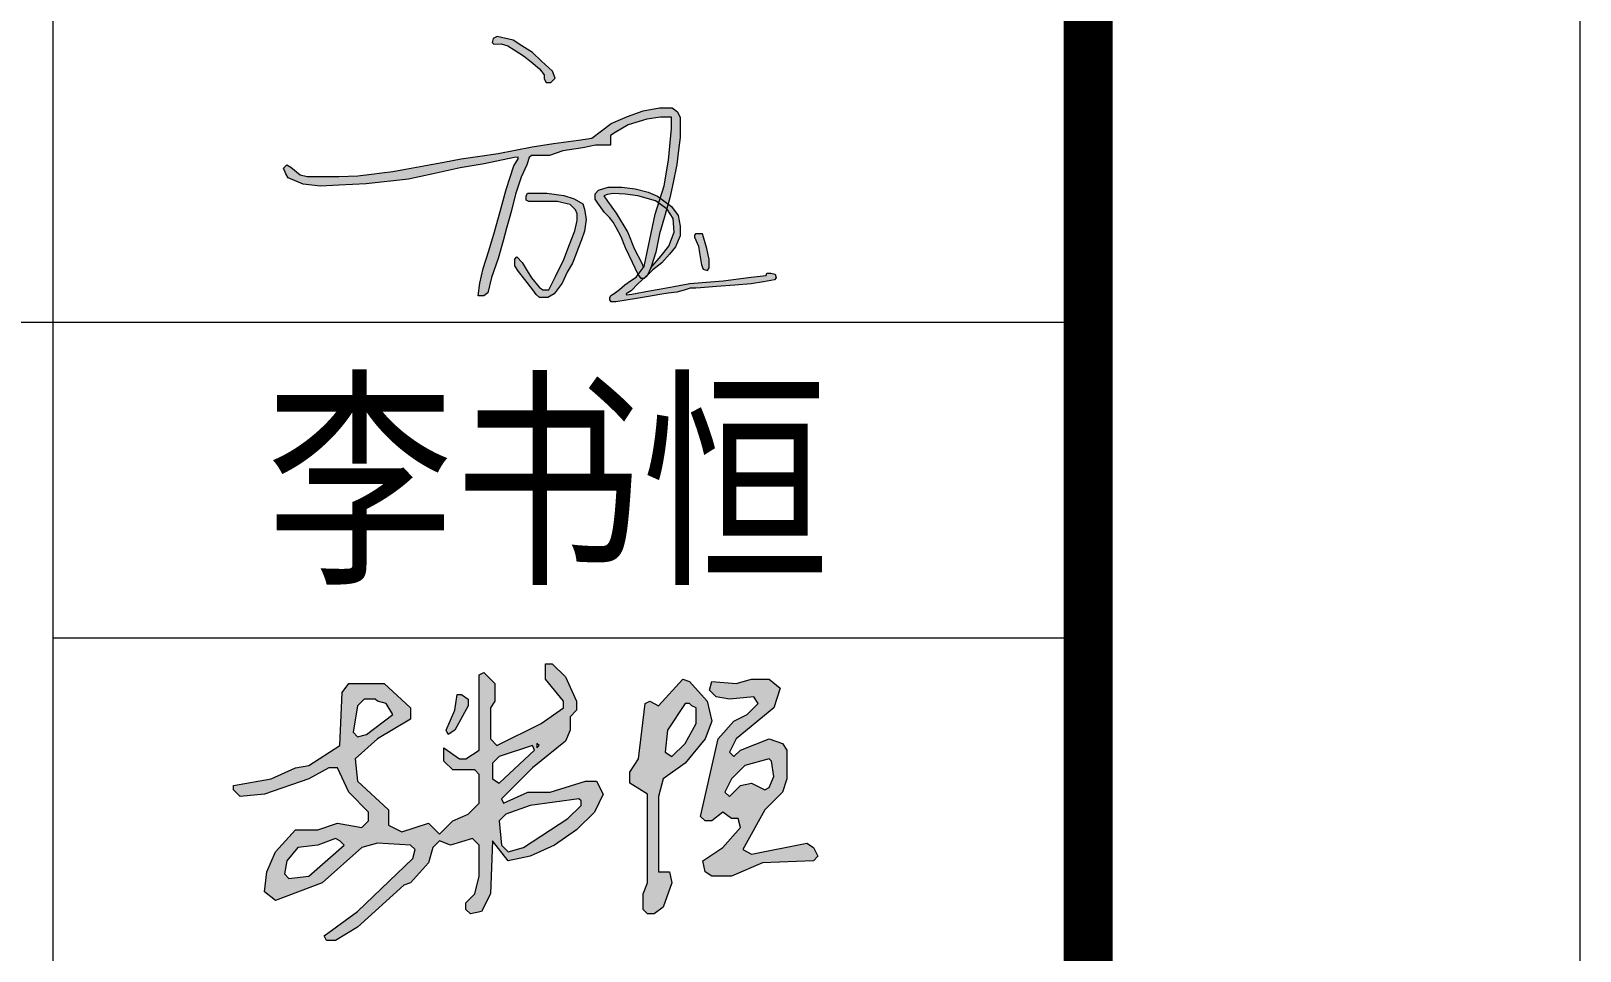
# Model space of a CAD drawing. Header units: inches. Extents: x -3272461 to -2504170, y 403793 to 1071042.
# Drawn here: x -2654718 to -2649994, y 505039 to 507844 of the extents above; entities that cross this region are included whole.
import ezdxf
from ezdxf.enums import TextEntityAlignment as Align

# ---------------------------------------------------------------- set-up
doc = ezdxf.new("R2010")
doc.units = ezdxf.units.IN
doc.header["$LTSCALE"] = 1000
doc.header["$MEASUREMENT"] = 0
doc.layers.get('0').update_dxf_attribs({"lineweight": 18})
doc.layers.add('PUB_TITLE', color=153, linetype='Continuous', lineweight=18)
doc.styles.add('-黑体', font='', dxfattribs={"width": 0.7})
doc.styles.get('-黑体').set_extended_font_data('微软雅黑')

msp = doc.modelspace()

# ---------------------------------------------------------------- hatches: boundary and pattern name
h = msp.add_hatch(color=256)
h.paths.add_polyline_path([(-2653127.6, 507721.5), (-2653160.8, 507752.5), (-2653188.9, 507778.6), (-2653220.6, 507799), (-2653247.8, 507816.4), (-2653296, 507827.7), (-2653308.2, 507821.1), (-2653311.5, 507808.9), (-2653306.8, 507803.9), (-2653283.6, 507804.8), (-2653263.5, 507799.1), (-2653244.5, 507787.1), (-2653216, 507769.1), (-2653192.8, 507750), (-2653167.7, 507729.2), (-2653153.1, 507710.9), (-2653153.1, 507698.3), (-2653146.8, 507687.6), (-2653132.9, 507687.6), (-2653119.8, 507700.4)], flags=0)
h.paths.add_polyline_path([(-2653034.8, 507487.9), (-2652996.4, 507496.4), (-2652975, 507496.4), (-2652964.3, 507496.4), (-2652951.2, 507496.4), (-2652951.2, 507515.4), (-2652951.2, 507526.1), (-2652936.9, 507534.5), (-2652896.5, 507558.2), (-2652839.4, 507576), (-2652797.8, 507582), (-2652764.5, 507582), (-2652764.5, 507547.5), (-2652774.1, 507451), (-2652787.2, 507372.6), (-2652799.2, 507334.7), (-2652775.4, 507316.9), (-2652770, 507336), (-2652760, 507382.1), (-2652748, 507437.7), (-2652742.9, 507481.3), (-2652738.4, 507520), (-2652738.4, 507557.6), (-2652738.4, 507580.4), (-2652746.3, 507597.5), (-2652762.3, 507610.1), (-2652801.1, 507610.1), (-2652851.3, 507601), (-2652899.2, 507583.9), (-2652948.3, 507562.2), (-2653007.8, 507518), (-2653048.7, 507512), (-2653124.3, 507501), (-2653189.9, 507490.9), (-2653241.7, 507480.7), (-2653292.8, 507470.5), (-2653349.3, 507462.7), (-2653405.7, 507454.9), (-2653458.6, 507444.9), (-2653519.5, 507433.4), (-2653576.3, 507422.7), (-2653614.5, 507415.5), (-2653648.1, 507411.6), (-2653679, 507408), (-2653721.4, 507403.1), (-2653779.3, 507400.7), (-2653818.5, 507400.7), (-2653852.7, 507400.7), (-2653875.6, 507400.7), (-2653896.9, 507406.3), (-2653925.2, 507428.7), (-2653938, 507436.8), (-2653948.1, 507426), (-2653941.2, 507408.8), (-2653933.7, 507396.9), (-2653888.3, 507377.5), (-2653835.4, 507371.4), (-2653779, 507374.3), (-2653695.9, 507378.6), (-2653566.2, 507392.2), (-2653491.8, 507408.8), (-2653409.5, 507427.2), (-2653336.1, 507439.1), (-2653244.2, 507458.2), (-2653232.1, 507459.7), (-2653232.1, 507455), (-2653245.9, 507433.4), (-2653269.3, 507360.9), (-2653287.3, 507293.9), (-2653304, 507232), (-2653321.9, 507174.4), (-2653338.8, 507119.9), (-2653348.7, 507075.5), (-2653354.1, 507037.1), (-2653336.5, 507037.1), (-2653324.9, 507046.3), (-2653313.4, 507093.1), (-2653293, 507150.8), (-2653278.3, 507204.4), (-2653267.6, 507243), (-2653259.7, 507271.7), (-2653252.6, 507297.4), (-2653240.7, 507346.4), (-2653222.7, 507399), (-2653206, 507436), (-2653198.8, 507458.7), (-2653191.6, 507464.7), (-2653171.3, 507464.7), (-2653136.6, 507464.7), (-2653096, 507479)], flags=0)
for points in [[(-2653029.6, 507234.3), (-2653025.3, 507269.4), (-2653029.6, 507301.3), (-2653035.1, 507317.7), (-2653061.5, 507333.1), (-2653093.4, 507343), (-2653145, 507349.6), (-2653189, 507349.6), (-2653203.3, 507349.6), (-2653207.7, 507340.8), (-2653207.7, 507328.7), (-2653200, 507324.5), (-2653173.6, 507324.5), (-2653136.3, 507324.5), (-2653111.8, 507324.5), (-2653092.3, 507319.9), (-2653073.6, 507315.5), (-2653064.8, 507306.7), (-2653057.1, 507299.1), (-2653052.7, 507287), (-2653052.7, 507266.1), (-2653059.7, 507235.5), (-2653075.8, 507193.7), (-2653093.3, 507148), (-2653118.7, 507095.9), (-2653138.5, 507055.3), (-2653157.1, 507055.3), (-2653168.1, 507063), (-2653191.4, 507092.2), (-2653204.4, 507113.5), (-2653219.8, 507138.7), (-2653236.3, 507156.3), (-2653242.6, 507148.5), (-2653242.6, 507139.7), (-2653242.6, 507128.2), (-2653230.8, 507111.1), (-2653212.1, 507086.7), (-2653187.9, 507055.3), (-2653176.9, 507041), (-2653167, 507032.2), (-2653141.7, 507032.2), (-2653122, 507043.2), (-2653097.8, 507075.1), (-2653082.4, 507109.1), (-2653066.3, 507136.7), (-2653057.5, 507160.2), (-2653050.2, 507179.6), (-2653039.5, 507207.9)], [(-2652933.1, 507289.2), (-2652960.2, 507325.7), (-2652970.9, 507341.7), (-2652960.2, 507346.2), (-2652942.9, 507348.9), (-2652906.3, 507347.1), (-2652867.1, 507342.2), (-2652813.6, 507327), (-2652803.8, 507320), (-2652799.2, 507334.7), (-2652807.6, 507341), (-2652835.5, 507353.4), (-2652875.7, 507362.9), (-2652916, 507368), (-2652957.7, 507368), (-2652987, 507359.3), (-2652997.9, 507348.3), (-2652997.9, 507331.5), (-2652989.2, 507319), (-2652969.4, 507290.9), (-2652954, 507276.2), (-2652942.1, 507261.4), (-2652933.5, 507245.5), (-2652918.2, 507217), (-2652905, 507183), (-2652883.8, 507138.8), (-2652866.9, 507103.7), (-2652866, 507102.5), (-2652850.3, 507123.1), (-2652855.5, 507136.8), (-2652878.2, 507181.4), (-2652897.8, 507229.5)], [(-2652738.7, 507219.6), (-2652738.7, 507249.8), (-2652744.6, 507282.1), (-2652764.5, 507308.8), (-2652775.4, 507316.9), (-2652779.4, 507302.6), (-2652777.5, 507301.2), (-2652759.5, 507272.5), (-2652756.8, 507230.9), (-2652773.1, 507188.4), (-2652795.7, 507158.6), (-2652828.1, 507122.7), (-2652838.2, 507099.7), (-2652833.3, 507104.2), (-2652821.2, 507116.6), (-2652794.3, 507137.7), (-2652771.1, 507164.4), (-2652752, 507186.5)]]:
    msp.add_hatch(color=256).paths.add_polyline_path(points, flags=0)
h = msp.add_hatch(color=256)
h.paths.add_polyline_path([(-2652775.4, 507316.9), (-2652799.2, 507334.7), (-2652814.8, 507285.4), (-2652834.7, 507189.4), (-2652847.8, 507126.4), (-2652866, 507102.5), (-2652856.7, 507089.8), (-2652849.4, 507089.8), (-2652838.2, 507099.7), (-2652828.1, 507122.7), (-2652812.7, 507170.2), (-2652801.1, 507226.3), (-2652786.4, 507278)], flags=0)
h.paths.add_polyline_path([(-2652887.6, 507052.1), (-2652866.3, 507074.7), (-2652849.4, 507089.8), (-2652856.7, 507089.8), (-2652866, 507102.5), (-2652872.6, 507093.8), (-2652889.2, 507082.4), (-2652906.7, 507070.3), (-2652923.3, 507055.8), (-2652939.9, 507044.4), (-2652949.6, 507037.7), (-2652952.6, 507031.1), (-2652952.6, 507024.5), (-2652948.4, 507018.9), (-2652934.3, 507018.9), (-2652902.7, 507024.1), (-2652871.2, 507029.2), (-2652834.4, 507035.2), (-2652800.4, 507040.8), (-2652774.9, 507044.9), (-2652748.2, 507048.2), (-2652726.3, 507054.5), (-2652707.7, 507059.9), (-2652690.3, 507060.5), (-2652675.9, 507061), (-2652627.9, 507065), (-2652571.4, 507069.6), (-2652522, 507073.7), (-2652483.8, 507079.8), (-2652450.2, 507085.2), (-2652445.4, 507091.8), (-2652449, 507102.6), (-2652461.6, 507105.6), (-2652474.2, 507105.6), (-2652476.5, 507099.3), (-2652521.6, 507093.6), (-2652606.9, 507082.8), (-2652645.4, 507079.7), (-2652709.1, 507074.6), (-2652757.1, 507065.8), (-2652801.9, 507057.6), (-2652832, 507052.1), (-2652885.6, 507042.3), (-2652901.4, 507039.6), (-2652903.3, 507042.8)], flags=0)
h.paths.add_polyline_path([(-2652657, 507181.7), (-2652667.3, 507215.6), (-2652670.3, 507225.6), (-2652680.1, 507225.6), (-2652691.6, 507225.6), (-2652694.8, 507222), (-2652694.8, 507215.6), (-2652682.7, 507188.7), (-2652679.5, 507168.2), (-2652673.7, 507131.8), (-2652668.6, 507118.3), (-2652654.5, 507114.5), (-2652650, 507122.2), (-2652650, 507147.8)], flags=0)
at = {"linetype": 'Continuous'}
h = msp.add_hatch(color=256, dxfattribs=at)
h.paths.add_polyline_path([(-2653776.1, 505375.3), (-2653789.6, 505382), (-2653843.6, 505361.8), (-2653904.4, 505355), (-2653938.1, 505314.5), (-2653944.9, 505274), (-2653931.4, 505260.5), (-2653870.6, 505267.3), (-2653762.6, 505361.8)], flags=0)
h.paths.add_polyline_path([(-2653040.4, 505496.8), (-2653047.1, 505503.5), (-2653195.6, 505483.3), (-2653269.9, 505456.3), (-2653290.1, 505436), (-2653283.4, 505361.8), (-2653263.1, 505341.5), (-2653215.9, 505355), (-2653080.9, 505442.8), (-2653040.4, 505483.3)], flags=0)
h.paths.add_polyline_path([(-2652459.9, 505618.3), (-2652466.6, 505625), (-2652540.9, 505604.8), (-2652581.4, 505564.3), (-2652601.6, 505523.8), (-2652588.1, 505510.3), (-2652554.4, 505544), (-2652520.6, 505550.8), (-2652480.1, 505530.5), (-2652466.6, 505537.3), (-2652453.1, 505571)], flags=0)
h.paths.add_polyline_path([(-2653182.1, 505652), (-2653188.9, 505665.5), (-2653290.1, 505631.8), (-2653310.4, 505611.5), (-2653310.4, 505564.3), (-2653290.1, 505550.8)], flags=0)
h.paths.add_polyline_path([(-2653168.6, 505665.5), (-2653175.4, 505672.3), (-2653175.4, 505658.8)], flags=0)
h.paths.add_polyline_path([(-2652702.9, 505787), (-2652709.6, 505793.8), (-2652723.1, 505793.8), (-2652777.1, 505712.8), (-2652783.9, 505645.3), (-2652763.6, 505631.8), (-2652723.1, 505672.3), (-2652689.4, 505733), (-2652689.4, 505780.3)], flags=0)
h.paths.add_polyline_path([(-2653661.4, 505800.5), (-2653668.1, 505807.3), (-2653701.9, 505807.3), (-2653722.1, 505787), (-2653735.6, 505706), (-2653722.1, 505692.5), (-2653695.1, 505699.3), (-2653614.1, 505760), (-2653634.4, 505793.8)], flags=0)
h.paths.add_polyline_path([(-2653418.4, 505820.8), (-2653404.9, 505820.8), (-2653384.6, 505807.3), (-2653384.6, 505787), (-2653425.1, 505712.8), (-2653445.4, 505699.3), (-2653452.1, 505712.8), (-2653425.1, 505773.5)], flags=0)
h.paths.add_polyline_path([(-2652520.6, 505868), (-2652466.6, 505868), (-2652432.9, 505841), (-2652453.1, 505780.3), (-2652567.9, 505685.8), (-2652588.1, 505645.3), (-2652574.6, 505631.8), (-2652554.4, 505652), (-2652466.6, 505685.8), (-2652426.1, 505672.3), (-2652412.6, 505652), (-2652412.6, 505564.3), (-2652426.1, 505523.8), (-2652480.1, 505469.8), (-2652547.6, 505348.3), (-2652520.6, 505334.8), (-2652351.9, 505368.5), (-2652331.6, 505355), (-2652318.1, 505328), (-2652331.6, 505314.5), (-2652486.9, 505307.8), (-2652581.4, 505267.3), (-2652642.1, 505267.3), (-2652662.4, 505280.8), (-2652669.1, 505314.5), (-2652608.4, 505355), (-2652554.4, 505415.8), (-2652561.1, 505442.8), (-2652581.4, 505442.8), (-2652608.4, 505463), (-2652642.1, 505436), (-2652662.4, 505436), (-2652675.9, 505449.5), (-2652621.9, 505685.8), (-2652574.6, 505739.8), (-2652534.1, 505760), (-2652500.4, 505793.8), (-2652513.9, 505814), (-2652588.1, 505807.3), (-2652628.6, 505814), (-2652648.9, 505834.3), (-2652642.1, 505861.3), (-2652567.9, 505854.5)], flags=0)
h.paths.add_polyline_path([(-2652729.9, 505868), (-2652709.6, 505861.3), (-2652655.6, 505800.5), (-2652642.1, 505739.8), (-2652662.4, 505685.8), (-2652723.1, 505611.5), (-2652790.6, 505564.3), (-2652804.1, 505510.3), (-2652804.1, 505280.8), (-2652770.4, 505280.8), (-2652763.6, 505247), (-2652790.6, 505172.8), (-2652817.6, 505152.5), (-2652837.9, 505152.5), (-2652851.4, 505166), (-2652851.4, 505213.3), (-2652837.9, 505247), (-2652837.9, 505517), (-2652891.9, 505550.8), (-2652891.9, 505584.5), (-2652864.9, 505625), (-2652844.6, 505793.8), (-2652831.1, 505800.5), (-2652804.1, 505787)], flags=0)
h.paths.add_polyline_path([(-2653148.4, 505915.3), (-2653128.1, 505915.3), (-2653087.6, 505874.8), (-2653053.9, 505800.5), (-2653053.9, 505773.5), (-2653074.1, 505753.3), (-2653074.1, 505712.8), (-2653087.6, 505679), (-2653188.9, 505598), (-2653283.4, 505503.5), (-2653276.6, 505490), (-2653202.4, 505523.8), (-2653134.9, 505523.8), (-2653026.9, 505557.5), (-2652993.1, 505557.5), (-2652972.9, 505517), (-2652999.9, 505463), (-2653053.9, 505409), (-2653121.4, 505361.8), (-2653195.6, 505328), (-2653263.1, 505314.5), (-2653310.4, 505375.3), (-2653317.1, 505213.3), (-2653344.1, 505159.3), (-2653377.9, 505152.5), (-2653391.4, 505166), (-2653391.4, 505186.3), (-2653364.4, 505213.3), (-2653350.9, 505267.3), (-2653350.9, 505361.8), (-2653371.1, 505382), (-2653438.6, 505361.8), (-2653472.4, 505375.3), (-2653492.6, 505355), (-2653506.1, 505307.8), (-2653560.1, 505247), (-2653580.4, 505240.3), (-2653722.1, 505112), (-2653789.6, 505071.5), (-2653816.6, 505071.5), (-2653823.4, 505085), (-2653722.1, 505159.3), (-2653553.4, 505321.3), (-2653546.6, 505348.3), (-2653560.1, 505361.8), (-2653661.4, 505368.5), (-2653708.6, 505355), (-2653830.1, 505247), (-2653971.9, 505193), (-2654005.6, 505220), (-2653998.9, 505280.8), (-2653971.9, 505341.5), (-2653911.1, 505409), (-2653843.6, 505409), (-2653782.9, 505429.3), (-2653708.6, 505415.8), (-2653688.4, 505436), (-2653688.4, 505463), (-2653749.1, 505523.8), (-2653782.9, 505598), (-2653809.9, 505598), (-2653870.6, 505564.3), (-2654005.6, 505517), (-2654079.9, 505510.3), (-2654100.1, 505530.5), (-2654100.1, 505544), (-2653985.4, 505564.3), (-2653911.1, 505598), (-2653870.6, 505604.8), (-2653776.1, 505665.5), (-2653769.4, 505827.5), (-2653749.1, 505854.5), (-2653641.1, 505854.5), (-2653560.1, 505780.3), (-2653560.1, 505746.5), (-2653661.4, 505685.8), (-2653728.9, 505625), (-2653722.1, 505557.5), (-2653627.6, 505469.8), (-2653627.6, 505422.5), (-2653587.1, 505402.3), (-2653506.1, 505429.3), (-2653472.4, 505395.5), (-2653431.9, 505436), (-2653384.6, 505456.3), (-2653350.9, 505490), (-2653350.9, 505577.8), (-2653364.4, 505591.3), (-2653431.9, 505591.3), (-2653458.9, 505618.3), (-2653458.9, 505658.8), (-2653411.6, 505625), (-2653391.4, 505625), (-2653350.9, 505652), (-2653350.9, 505881.5), (-2653337.4, 505888.3), (-2653303.6, 505854.5), (-2653303.6, 505800.5), (-2653317.1, 505780.3), (-2653317.1, 505685.8), (-2653296.9, 505665.5), (-2653161.9, 505733), (-2653094.4, 505780.3), (-2653094.4, 505800.5), (-2653148.4, 505868)], flags=0)

# ---------------------------------------------------------------- linework, layer by layer
for points in [[(-2653306.8, 507803.9), (-2653283.6, 507804.8), (-2653263.5, 507799.1), (-2653244.5, 507787.1), (-2653216, 507769.1), (-2653192.8, 507750), (-2653167.7, 507729.2), (-2653153.1, 507710.9), (-2653153.1, 507698.3), (-2653146.8, 507687.6), (-2653132.9, 507687.6), (-2653119.8, 507700.4), (-2653127.6, 507721.5), (-2653160.8, 507752.5), (-2653188.9, 507778.6), (-2653220.6, 507799), (-2653247.8, 507816.4), (-2653296, 507827.7), (-2653308.2, 507821.1), (-2653311.5, 507808.9), (-2653306.8, 507803.9)], [(-2653925.2, 507428.7), (-2653896.9, 507406.3), (-2653875.6, 507400.7), (-2653852.7, 507400.7), (-2653818.5, 507400.7), (-2653779.3, 507400.7), (-2653721.4, 507403.1), (-2653679, 507408), (-2653648.1, 507411.6), (-2653614.5, 507415.5), (-2653576.3, 507422.7), (-2653519.5, 507433.4), (-2653458.6, 507444.9), (-2653405.7, 507454.9), (-2653349.3, 507462.7), (-2653292.8, 507470.5), (-2653241.7, 507480.7), (-2653189.9, 507490.9), (-2653124.3, 507501), (-2653048.7, 507512), (-2653007.8, 507518), (-2652948.3, 507562.2), (-2652899.2, 507583.9), (-2652851.3, 507601), (-2652801.1, 507610.1), (-2652762.3, 507610.1), (-2652746.3, 507597.5), (-2652738.4, 507580.4), (-2652738.4, 507557.6), (-2652738.4, 507520), (-2652742.9, 507481.3), (-2652748, 507437.7), (-2652760, 507382.1), (-2652770, 507336), (-2652786.4, 507278), (-2652801.1, 507226.3), (-2652812.7, 507170.2), (-2652828.1, 507122.7), (-2652839.1, 507097.8), (-2652847.9, 507089.8), (-2652856.7, 507089.8), (-2652866.9, 507103.7), (-2652883.8, 507138.8), (-2652905, 507183), (-2652918.2, 507217), (-2652933.5, 507245.5), (-2652942.1, 507261.4), (-2652954, 507276.2), (-2652969.4, 507290.9), (-2652989.2, 507319), (-2652997.9, 507331.5), (-2652997.9, 507348.3), (-2652987, 507359.3), (-2652957.7, 507368), (-2652916, 507368), (-2652875.7, 507362.9), (-2652835.5, 507353.4), (-2652807.6, 507341), (-2652764.5, 507308.8), (-2652744.6, 507282.1), (-2652738.7, 507249.8), (-2652738.7, 507219.6), (-2652752, 507186.5), (-2652771.1, 507164.4), (-2652794.3, 507137.7), (-2652821.2, 507116.6), (-2652833.3, 507104.2), (-2652866.3, 507074.7), (-2652887.6, 507052.1), (-2652903.3, 507042.8), (-2652901.4, 507039.6), (-2652885.6, 507042.3), (-2652832, 507052.1), (-2652801.9, 507057.6), (-2652757.1, 507065.8), (-2652709.1, 507074.6), (-2652645.4, 507079.7), (-2652606.9, 507082.8), (-2652521.6, 507093.6), (-2652476.5, 507099.3), (-2652474.2, 507105.6), (-2652461.6, 507105.6), (-2652449, 507102.6), (-2652445.4, 507091.8), (-2652450.2, 507085.2), (-2652483.8, 507079.8), (-2652522, 507073.7), (-2652571.4, 507069.6), (-2652627.9, 507065), (-2652675.9, 507061), (-2652690.3, 507060.5), (-2652707.7, 507059.9), (-2652726.3, 507054.5), (-2652748.2, 507048.2), (-2652774.9, 507044.9), (-2652800.4, 507040.8), (-2652834.4, 507035.2), (-2652871.2, 507029.2), (-2652902.7, 507024.1), (-2652934.3, 507018.9), (-2652948.4, 507018.9), (-2652952.6, 507024.5), (-2652952.6, 507031.1), (-2652949.6, 507037.7), (-2652939.9, 507044.4), (-2652923.3, 507055.8), (-2652906.7, 507070.3), (-2652889.2, 507082.4), (-2652872.6, 507093.8), (-2652847.8, 507126.4), (-2652834.7, 507189.4), (-2652814.8, 507285.4), (-2652787.2, 507372.6), (-2652774.1, 507451), (-2652764.5, 507547.5), (-2652764.5, 507582), (-2652797.8, 507582), (-2652839.4, 507576), (-2652896.5, 507558.2), (-2652936.9, 507534.5), (-2652951.2, 507526.1), (-2652951.2, 507515.4), (-2652951.2, 507496.4), (-2652964.3, 507496.4), (-2652975, 507496.4), (-2652996.4, 507496.4), (-2653034.8, 507487.9), (-2653096, 507479), (-2653136.6, 507464.7), (-2653171.3, 507464.7), (-2653191.6, 507464.7), (-2653198.8, 507458.7), (-2653206, 507436), (-2653222.7, 507399), (-2653240.7, 507346.4), (-2653252.6, 507297.4), (-2653259.7, 507271.7), (-2653267.6, 507243), (-2653278.3, 507204.4), (-2653293, 507150.8), (-2653313.4, 507093.1), (-2653324.9, 507046.3), (-2653336.5, 507037.1), (-2653354.1, 507037.1), (-2653348.7, 507075.5), (-2653338.8, 507119.9), (-2653321.9, 507174.4), (-2653304, 507232), (-2653287.3, 507293.9), (-2653269.3, 507360.9), (-2653245.9, 507433.4), (-2653232.1, 507455)], [(-2653232.1, 507455), (-2653232.1, 507459.7), (-2653244.2, 507458.2), (-2653336.1, 507439.1), (-2653409.5, 507427.2), (-2653491.8, 507408.8), (-2653566.2, 507392.2), (-2653695.9, 507378.6), (-2653779, 507374.3), (-2653835.4, 507371.4), (-2653888.3, 507377.5), (-2653933.7, 507396.9), (-2653941.2, 507408.8), (-2653948.1, 507426), (-2653938, 507436.8), (-2653925.2, 507428.7)], [(-2653236.3, 507156.3), (-2653219.8, 507138.7), (-2653204.4, 507113.5), (-2653191.4, 507092.2), (-2653168.1, 507063), (-2653157.1, 507055.3), (-2653138.5, 507055.3), (-2653118.7, 507095.9), (-2653093.3, 507148), (-2653075.8, 507193.7), (-2653059.7, 507235.5), (-2653052.7, 507266.1), (-2653052.7, 507287), (-2653057.1, 507299.1), (-2653064.8, 507306.7), (-2653073.6, 507315.5), (-2653092.3, 507319.9), (-2653111.8, 507324.5), (-2653136.3, 507324.5), (-2653173.6, 507324.5), (-2653200, 507324.5), (-2653207.7, 507328.7), (-2653207.7, 507340.8), (-2653203.3, 507349.6), (-2653189, 507349.6), (-2653145, 507349.6), (-2653093.4, 507343), (-2653061.5, 507333.1), (-2653035.1, 507317.7), (-2653029.6, 507301.3), (-2653025.3, 507269.4), (-2653029.6, 507234.3), (-2653039.5, 507207.9), (-2653050.2, 507179.6), (-2653057.5, 507160.2), (-2653066.3, 507136.7), (-2653082.4, 507109.1), (-2653097.8, 507075.1), (-2653122, 507043.2), (-2653141.7, 507032.2), (-2653167, 507032.2), (-2653176.9, 507041), (-2653187.9, 507055.3)], [(-2652828.1, 507122.7), (-2652795.7, 507158.6), (-2652773.1, 507188.4), (-2652756.8, 507230.9), (-2652759.5, 507272.5), (-2652777.5, 507301.2), (-2652813.6, 507327), (-2652867.1, 507342.2), (-2652906.3, 507347.1), (-2652942.9, 507348.9), (-2652960.2, 507346.2), (-2652970.9, 507341.7), (-2652960.2, 507325.7), (-2652933.1, 507289.2), (-2652897.8, 507229.5), (-2652878.2, 507181.4), (-2652855.5, 507136.8), (-2652850.3, 507123.1)], [(-2652694.8, 507215.6), (-2652682.7, 507188.7), (-2652679.5, 507168.2), (-2652673.7, 507131.8), (-2652668.6, 507118.3), (-2652654.5, 507114.5), (-2652650, 507122.2), (-2652650, 507147.8), (-2652657, 507181.7), (-2652667.3, 507215.6), (-2652670.3, 507225.6), (-2652680.1, 507225.6), (-2652691.6, 507225.6), (-2652694.8, 507222), (-2652694.8, 507215.6)], [(-2653187.9, 507055.3), (-2653212.1, 507086.7), (-2653230.8, 507111.1), (-2653242.6, 507128.2), (-2653242.6, 507139.7), (-2653242.6, 507148.5), (-2653236.3, 507156.3)]]:
    msp.add_lwpolyline(points)
for points in [[(-2653148.4, 505915.3), (-2653128.1, 505915.3), (-2653087.6, 505874.8), (-2653053.9, 505800.5), (-2653053.9, 505773.5), (-2653074.1, 505753.3), (-2653074.1, 505712.8), (-2653087.6, 505679), (-2653188.9, 505598), (-2653283.4, 505503.5), (-2653276.6, 505490), (-2653202.4, 505523.8), (-2653134.9, 505523.8), (-2653026.9, 505557.5), (-2652993.1, 505557.5), (-2652972.9, 505517), (-2652999.9, 505463), (-2653053.9, 505409), (-2653121.4, 505361.8), (-2653195.6, 505328), (-2653263.1, 505314.5), (-2653310.4, 505375.3), (-2653317.1, 505213.3), (-2653344.1, 505159.3), (-2653377.9, 505152.5), (-2653391.4, 505166), (-2653391.4, 505186.3), (-2653364.4, 505213.3), (-2653350.9, 505267.3), (-2653350.9, 505361.8), (-2653371.1, 505382), (-2653438.6, 505361.8), (-2653472.4, 505375.3), (-2653492.6, 505355), (-2653506.1, 505307.8), (-2653560.1, 505247), (-2653580.4, 505240.3), (-2653722.1, 505112), (-2653789.6, 505071.5), (-2653816.6, 505071.5), (-2653823.4, 505085), (-2653722.1, 505159.3), (-2653553.4, 505321.3), (-2653546.6, 505348.3), (-2653560.1, 505361.8), (-2653661.4, 505368.5), (-2653708.6, 505355), (-2653830.1, 505247), (-2653971.9, 505193), (-2654005.6, 505220), (-2653998.9, 505280.8), (-2653971.9, 505341.5), (-2653911.1, 505409), (-2653843.6, 505409), (-2653782.9, 505429.3), (-2653708.6, 505415.8), (-2653688.4, 505436), (-2653688.4, 505463), (-2653749.1, 505523.8), (-2653782.9, 505598), (-2653809.9, 505598), (-2653870.6, 505564.3), (-2654005.6, 505517), (-2654079.9, 505510.3), (-2654100.1, 505530.5), (-2654100.1, 505544), (-2653985.4, 505564.3), (-2653911.1, 505598), (-2653870.6, 505604.8), (-2653776.1, 505665.5), (-2653769.4, 505827.5), (-2653749.1, 505854.5), (-2653641.1, 505854.5), (-2653560.1, 505780.3), (-2653560.1, 505746.5), (-2653661.4, 505685.8), (-2653728.9, 505625), (-2653722.1, 505557.5), (-2653627.6, 505469.8), (-2653627.6, 505422.5), (-2653587.1, 505402.3), (-2653506.1, 505429.3), (-2653472.4, 505395.5), (-2653431.9, 505436), (-2653384.6, 505456.3), (-2653350.9, 505490), (-2653350.9, 505577.8), (-2653364.4, 505591.3), (-2653431.9, 505591.3), (-2653458.9, 505618.3), (-2653458.9, 505658.8), (-2653411.6, 505625), (-2653391.4, 505625), (-2653350.9, 505652), (-2653350.9, 505881.5), (-2653337.4, 505888.3), (-2653303.6, 505854.5), (-2653303.6, 505800.5), (-2653317.1, 505780.3), (-2653317.1, 505685.8), (-2653296.9, 505665.5), (-2653161.9, 505733), (-2653094.4, 505780.3), (-2653094.4, 505800.5), (-2653148.4, 505868), (-2653148.4, 505915.3)], [(-2652729.9, 505868), (-2652709.6, 505861.3), (-2652655.6, 505800.5), (-2652642.1, 505739.8), (-2652662.4, 505685.8), (-2652723.1, 505611.5), (-2652790.6, 505564.3), (-2652804.1, 505510.3), (-2652804.1, 505280.8), (-2652770.4, 505280.8), (-2652763.6, 505247), (-2652790.6, 505172.8), (-2652817.6, 505152.5), (-2652837.9, 505152.5), (-2652851.4, 505166), (-2652851.4, 505213.3), (-2652837.9, 505247), (-2652837.9, 505517), (-2652891.9, 505550.8), (-2652891.9, 505584.5), (-2652864.9, 505625), (-2652844.6, 505793.8), (-2652831.1, 505800.5), (-2652804.1, 505787), (-2652729.9, 505868)], [(-2652520.6, 505868), (-2652466.6, 505868), (-2652432.9, 505841), (-2652453.1, 505780.3), (-2652567.9, 505685.8), (-2652588.1, 505645.3), (-2652574.6, 505631.8), (-2652554.4, 505652), (-2652466.6, 505685.8), (-2652426.1, 505672.3), (-2652412.6, 505652), (-2652412.6, 505564.3), (-2652426.1, 505523.8), (-2652480.1, 505469.8), (-2652547.6, 505348.3), (-2652520.6, 505334.8), (-2652351.9, 505368.5), (-2652331.6, 505355), (-2652318.1, 505328), (-2652331.6, 505314.5), (-2652486.9, 505307.8), (-2652581.4, 505267.3), (-2652642.1, 505267.3), (-2652662.4, 505280.8), (-2652669.1, 505314.5), (-2652608.4, 505355), (-2652554.4, 505415.8), (-2652561.1, 505442.8), (-2652581.4, 505442.8), (-2652608.4, 505463), (-2652642.1, 505436), (-2652662.4, 505436), (-2652675.9, 505449.5), (-2652621.9, 505685.8), (-2652574.6, 505739.8), (-2652534.1, 505760), (-2652500.4, 505793.8), (-2652513.9, 505814), (-2652588.1, 505807.3), (-2652628.6, 505814), (-2652648.9, 505834.3), (-2652642.1, 505861.3), (-2652567.9, 505854.5), (-2652520.6, 505868)], [(-2653661.4, 505800.5), (-2653668.1, 505807.3), (-2653701.9, 505807.3), (-2653722.1, 505787), (-2653735.6, 505706), (-2653722.1, 505692.5), (-2653695.1, 505699.3), (-2653614.1, 505760), (-2653634.4, 505793.8), (-2653661.4, 505800.5)], [(-2653418.4, 505820.8), (-2653404.9, 505820.8), (-2653384.6, 505807.3), (-2653384.6, 505787), (-2653425.1, 505712.8), (-2653445.4, 505699.3), (-2653452.1, 505712.8), (-2653425.1, 505773.5), (-2653418.4, 505820.8)], [(-2652702.9, 505787), (-2652709.6, 505793.8), (-2652723.1, 505793.8), (-2652777.1, 505712.8), (-2652783.9, 505645.3), (-2652763.6, 505631.8), (-2652723.1, 505672.3), (-2652689.4, 505733), (-2652689.4, 505780.3), (-2652702.9, 505787)], [(-2653182.1, 505652), (-2653188.9, 505665.5), (-2653290.1, 505631.8), (-2653310.4, 505611.5), (-2653310.4, 505564.3), (-2653290.1, 505550.8), (-2653182.1, 505652)], [(-2653168.6, 505665.5), (-2653175.4, 505672.3), (-2653175.4, 505658.8), (-2653168.6, 505665.5)], [(-2652459.9, 505618.3), (-2652466.6, 505625), (-2652540.9, 505604.8), (-2652581.4, 505564.3), (-2652601.6, 505523.8), (-2652588.1, 505510.3), (-2652554.4, 505544), (-2652520.6, 505550.8), (-2652480.1, 505530.5), (-2652466.6, 505537.3), (-2652453.1, 505571), (-2652459.9, 505618.3)], [(-2653040.4, 505496.8), (-2653047.1, 505503.5), (-2653195.6, 505483.3), (-2653269.9, 505456.3), (-2653290.1, 505436), (-2653283.4, 505361.8), (-2653263.1, 505341.5), (-2653215.9, 505355), (-2653080.9, 505442.8), (-2653040.4, 505483.3), (-2653040.4, 505496.8)], [(-2653776.1, 505375.3), (-2653789.6, 505382), (-2653843.6, 505361.8), (-2653904.4, 505355), (-2653938.1, 505314.5), (-2653944.9, 505274), (-2653931.4, 505260.5), (-2653870.6, 505267.3), (-2653762.6, 505361.8), (-2653776.1, 505375.3)]]:
    msp.add_lwpolyline(points, dxfattribs=at)
at = {"layer": 'PUB_TITLE'}
for p, q in [((-2654651.4, 512806.8), (-2654651.4, 493630.6)), ((-2657808.5, 506956.8), (-2651494.3, 506956.8)), ((-2654651.4, 505994.2), (-2651494.3, 505994.2))]:
    msp.add_line(p, q, dxfattribs=at)
msp.add_lwpolyline([(-2649994.3, 492130.6), (-2649994.3, 555130.6), (-2761444.3, 555130.6), (-2761444.3, 492130.6)], close=True, dxfattribs=at)
msp.add_lwpolyline([(-2651494.3, 493630.6, 150, 150, 0), (-2651494.3, 553630.6, 150, 150, 0), (-2757694.3, 553630.6, 150, 150, 0), (-2757694.3, 493630.6, 150, 150, 0)], format="xyseb", close=True, dxfattribs=at)

# ---------------------------------------------------------------- texts
at = {"style": '-黑体', "width": 0.8}
msp.add_text('李书恒', height=525, dxfattribs=at).set_placement((-2654000.6, 506473.8), align=Align.MIDDLE_LEFT)

doc.saveas('drawing.dxf')
